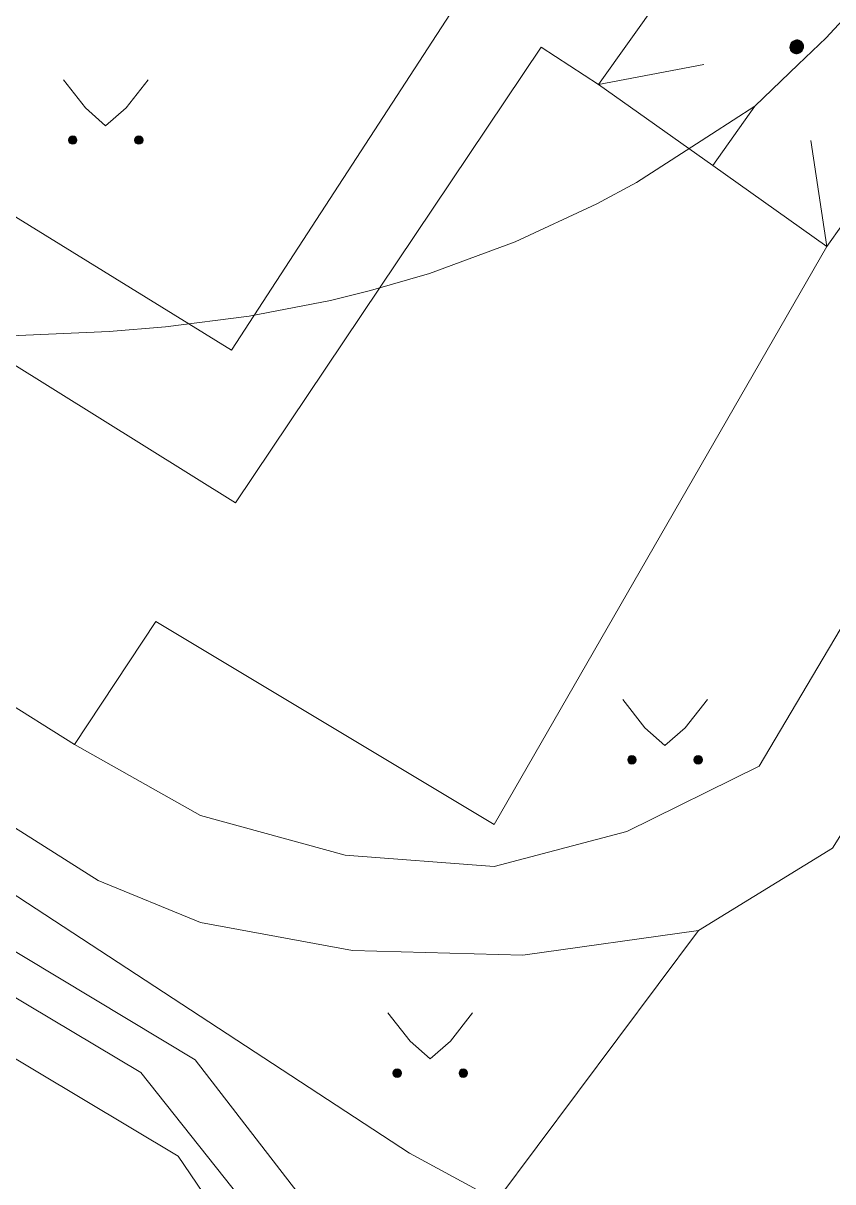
# Model space of a CAD drawing. Extents: x 1000 to 4000, y -5000 to -1000.
# Drawn here: x 1550.82 to 1569.44, y -4506.58 to -4479.95 of the extents above; entities that cross this region are included whole.
import ezdxf

# ---------------------------------------------------------------- set-up
doc = ezdxf.new("R2010")
doc.units = 0
doc.header["$MEASUREMENT"] = 0
for name, color, linetype in [('СЛОЙ_11', 7, 'CONTINUOUS'), ('СЛОЙ_24', 7, 'CONTINUOUS'), ('СЛОЙ_41', 7, 'CONTINUOUS'), ('СЛОЙ_50', 7, 'CONTINUOUS'), ('СЛОЙ_7', 7, 'CONTINUOUS')]:
    doc.layers.add(name, color=color, linetype=linetype)

msp = doc.modelspace()

# ---------------------------------------------------------------- linework, layer by layer
at = {"layer": 'СЛОЙ_11', "color": 253, "linetype": 'Continuous', "lineweight": 0}
for points in [[(1537.849, -4491.835), (1533.25, -4488.747), (1540.427, -4478.09), (1555.615, -4487.464), (1573.368, -4460.161)], [(1561.709, -4507.012), (1559.701, -4505.923), (1540.643, -4493.453), (1537.849, -4491.835)], [(1534.677, -4494.201), (1554.383, -4505.996), (1570.561, -4529.824)]]:
    msp.add_lwpolyline(points, dxfattribs=at)
at = {"layer": 'СЛОЙ_24', "color": 253, "linetype": 'Continuous', "lineweight": 0}
for p, q in [((1551.999, -4496.528), (1543.615, -4491.283)), ((1566.347, -4500.808), (1561.709, -4507.012))]:
    msp.add_line(p, q, dxfattribs=at)
for points in [[(1603.922, -4484.742), (1596.932, -4479.876), (1584.228, -4471.56), (1570.957, -4491.609), (1567.745, -4497.028), (1564.699, -4498.528), (1561.653, -4499.331), (1558.229, -4499.071), (1554.899, -4498.162)], [(1564.051, -4481.357), (1562.735, -4480.502), (1555.704, -4490.972)], [(1553.873, -4493.7), (1561.652, -4498.37), (1569.301, -4485.078)], [(1545.516, -4488.515), (1547.359, -4485.769), (1555.704, -4490.972)], [(1566.347, -4500.808), (1562.314, -4501.375), (1558.394, -4501.268), (1554.899, -4500.619), (1552.548, -4499.657), (1535.116, -4488.619), (1536.538, -4486.483), (1537.343, -4486.981)], [(1566.347, -4500.808), (1569.432, -4498.911), (1575.656, -4488.961)], [(1532.778, -4490.548), (1554.78, -4503.781), (1565.059, -4517.099), (1573.124, -4529.631), (1576.808, -4529.28)], [(1534.677, -4494.201), (1535.278, -4493.177), (1553.524, -4504.071), (1564.223, -4517.546), (1571.87, -4529.705)], [(1551.999, -4496.528), (1553.873, -4493.7)], [(1554.899, -4498.162), (1551.999, -4496.528)]]:
    msp.add_lwpolyline(points, dxfattribs=at)
at = {"layer": 'СЛОЙ_41', "color": 253, "linetype": 'Continuous', "lineweight": 0}
for p, q in [((1551.747, -4481.247), (1552.257, -4481.897)), ((1553.697, -4481.247), (1553.187, -4481.897)), ((1552.257, -4481.897), (1552.717, -4482.307)), ((1553.187, -4481.897), (1552.717, -4482.307)), ((1564.606, -4495.495), (1565.116, -4496.145)), ((1566.556, -4495.495), (1566.046, -4496.145)), ((1565.116, -4496.145), (1565.576, -4496.555)), ((1566.046, -4496.145), (1565.576, -4496.555)), ((1559.207, -4502.697), (1559.717, -4503.347)), ((1561.157, -4502.697), (1560.647, -4503.347)), ((1559.717, -4503.347), (1560.177, -4503.757)), ((1560.647, -4503.347), (1560.177, -4503.757))]:
    msp.add_line(p, q, dxfattribs=at)
for centre in [(1551.961, -4482.635), (1553.482, -4482.635), (1564.82, -4496.883), (1566.341, -4496.883), (1559.421, -4504.085), (1560.942, -4504.085)]:
    msp.add_circle(centre, 0.0976, dxfattribs=at)
for points in [[(1551.865, -4482.654), (1551.863, -4482.635), (1551.865, -4482.616)], [(1551.87, -4482.672), (1551.865, -4482.616), (1551.87, -4482.598)], [(1551.865, -4482.654), (1551.865, -4482.616), (1551.87, -4482.672)], [(1551.879, -4482.689), (1551.87, -4482.598), (1551.879, -4482.581)], [(1551.87, -4482.672), (1551.87, -4482.598), (1551.879, -4482.689)], [(1551.892, -4482.704), (1551.879, -4482.581), (1551.892, -4482.566)], [(1551.879, -4482.689), (1551.879, -4482.581), (1551.892, -4482.704)], [(1551.906, -4482.716), (1551.892, -4482.566), (1551.906, -4482.554)], [(1551.892, -4482.704), (1551.892, -4482.566), (1551.906, -4482.716)], [(1551.923, -4482.725), (1551.906, -4482.554), (1551.923, -4482.545)], [(1551.906, -4482.716), (1551.906, -4482.554), (1551.923, -4482.725)], [(1551.942, -4482.731), (1551.923, -4482.545), (1551.942, -4482.539)], [(1551.923, -4482.725), (1551.923, -4482.545), (1551.942, -4482.731)], [(1551.961, -4482.733), (1551.942, -4482.539), (1551.961, -4482.537)], [(1551.942, -4482.731), (1551.942, -4482.539), (1551.961, -4482.733)], [(1553.386, -4482.654), (1553.384, -4482.635), (1553.386, -4482.616)], [(1553.391, -4482.672), (1553.386, -4482.616), (1553.391, -4482.598)], [(1553.386, -4482.654), (1553.386, -4482.616), (1553.391, -4482.672)], [(1553.4, -4482.689), (1553.391, -4482.598), (1553.4, -4482.581)], [(1553.391, -4482.672), (1553.391, -4482.598), (1553.4, -4482.689)], [(1553.413, -4482.704), (1553.4, -4482.581), (1553.413, -4482.566)], [(1553.4, -4482.689), (1553.4, -4482.581), (1553.413, -4482.704)], [(1553.427, -4482.716), (1553.413, -4482.566), (1553.427, -4482.554)], [(1553.413, -4482.704), (1553.413, -4482.566), (1553.427, -4482.716)], [(1553.444, -4482.725), (1553.427, -4482.554), (1553.444, -4482.545)], [(1553.427, -4482.716), (1553.427, -4482.554), (1553.444, -4482.725)], [(1553.463, -4482.731), (1553.444, -4482.545), (1553.463, -4482.539)], [(1553.444, -4482.725), (1553.444, -4482.545), (1553.463, -4482.731)], [(1553.482, -4482.733), (1553.463, -4482.539), (1553.482, -4482.537)], [(1553.463, -4482.731), (1553.463, -4482.539), (1553.482, -4482.733)], [(1564.724, -4496.902), (1564.722, -4496.883), (1564.724, -4496.864)], [(1564.729, -4496.92), (1564.724, -4496.864), (1564.729, -4496.846)], [(1564.724, -4496.902), (1564.724, -4496.864), (1564.729, -4496.92)], [(1564.738, -4496.937), (1564.729, -4496.846), (1564.738, -4496.829)], [(1564.729, -4496.92), (1564.729, -4496.846), (1564.738, -4496.937)], [(1564.751, -4496.952), (1564.738, -4496.829), (1564.751, -4496.814)], [(1564.738, -4496.937), (1564.738, -4496.829), (1564.751, -4496.952)], [(1564.765, -4496.964), (1564.751, -4496.814), (1564.765, -4496.802)], [(1564.751, -4496.952), (1564.751, -4496.814), (1564.765, -4496.964)], [(1564.782, -4496.973), (1564.765, -4496.802), (1564.782, -4496.793)], [(1564.765, -4496.964), (1564.765, -4496.802), (1564.782, -4496.973)], [(1564.801, -4496.979), (1564.782, -4496.793), (1564.801, -4496.787)], [(1564.782, -4496.973), (1564.782, -4496.793), (1564.801, -4496.979)], [(1564.82, -4496.981), (1564.801, -4496.787), (1564.82, -4496.785)], [(1564.801, -4496.979), (1564.801, -4496.787), (1564.82, -4496.981)], [(1566.245, -4496.902), (1566.243, -4496.883), (1566.245, -4496.864)], [(1566.25, -4496.92), (1566.245, -4496.864), (1566.25, -4496.846)], [(1566.245, -4496.902), (1566.245, -4496.864), (1566.25, -4496.92)], [(1566.259, -4496.937), (1566.25, -4496.846), (1566.259, -4496.829)], [(1566.25, -4496.92), (1566.25, -4496.846), (1566.259, -4496.937)], [(1566.272, -4496.952), (1566.259, -4496.829), (1566.272, -4496.814)], [(1566.259, -4496.937), (1566.259, -4496.829), (1566.272, -4496.952)], [(1566.286, -4496.964), (1566.272, -4496.814), (1566.286, -4496.802)], [(1566.272, -4496.952), (1566.272, -4496.814), (1566.286, -4496.964)], [(1566.303, -4496.973), (1566.286, -4496.802), (1566.303, -4496.793)], [(1566.286, -4496.964), (1566.286, -4496.802), (1566.303, -4496.973)], [(1566.322, -4496.979), (1566.303, -4496.793), (1566.322, -4496.787)], [(1566.303, -4496.973), (1566.303, -4496.793), (1566.322, -4496.979)], [(1566.341, -4496.981), (1566.322, -4496.787), (1566.341, -4496.785)], [(1566.322, -4496.979), (1566.322, -4496.787), (1566.341, -4496.981)], [(1559.325, -4504.104), (1559.323, -4504.085), (1559.325, -4504.066)], [(1559.33, -4504.122), (1559.325, -4504.066), (1559.33, -4504.048)], [(1559.325, -4504.104), (1559.325, -4504.066), (1559.33, -4504.122)], [(1559.339, -4504.139), (1559.33, -4504.048), (1559.339, -4504.031)], [(1559.33, -4504.122), (1559.33, -4504.048), (1559.339, -4504.139)], [(1559.352, -4504.154), (1559.339, -4504.031), (1559.352, -4504.016)], [(1559.339, -4504.139), (1559.339, -4504.031), (1559.352, -4504.154)], [(1559.366, -4504.166), (1559.352, -4504.016), (1559.366, -4504.004)], [(1559.352, -4504.154), (1559.352, -4504.016), (1559.366, -4504.166)], [(1559.383, -4504.175), (1559.366, -4504.004), (1559.383, -4503.995)], [(1559.366, -4504.166), (1559.366, -4504.004), (1559.383, -4504.175)], [(1559.402, -4504.181), (1559.383, -4503.995), (1559.402, -4503.989)], [(1559.383, -4504.175), (1559.383, -4503.995), (1559.402, -4504.181)], [(1559.421, -4504.183), (1559.402, -4503.989), (1559.421, -4503.987)], [(1559.402, -4504.181), (1559.402, -4503.989), (1559.421, -4504.183)], [(1560.846, -4504.104), (1560.844, -4504.085), (1560.846, -4504.066)], [(1560.851, -4504.122), (1560.846, -4504.066), (1560.851, -4504.048)], [(1560.846, -4504.104), (1560.846, -4504.066), (1560.851, -4504.122)], [(1560.86, -4504.139), (1560.851, -4504.048), (1560.86, -4504.031)], [(1560.851, -4504.122), (1560.851, -4504.048), (1560.86, -4504.139)], [(1560.873, -4504.154), (1560.86, -4504.031), (1560.873, -4504.016)], [(1560.86, -4504.139), (1560.86, -4504.031), (1560.873, -4504.154)], [(1560.887, -4504.166), (1560.873, -4504.016), (1560.887, -4504.004)], [(1560.873, -4504.154), (1560.873, -4504.016), (1560.887, -4504.166)], [(1560.904, -4504.175), (1560.887, -4504.004), (1560.904, -4503.995)], [(1560.887, -4504.166), (1560.887, -4504.004), (1560.904, -4504.175)], [(1560.923, -4504.181), (1560.904, -4503.995), (1560.923, -4503.989)], [(1560.904, -4504.175), (1560.904, -4503.995), (1560.923, -4504.181)], [(1560.942, -4504.183), (1560.923, -4503.989), (1560.942, -4503.987)], [(1560.923, -4504.181), (1560.923, -4503.989), (1560.942, -4504.183)]]:
    msp.add_solid(points, dxfattribs=at)
at = {"layer": 'СЛОЙ_41', "color": 253, "linetype": 'Continuous', "lineweight": 0, "extrusion": (0, 0, -1)}
for points in [[(-1551.961, -4482.733), (-1551.961, -4482.537), (-1551.98, -4482.731)], [(-1551.98, -4482.731), (-1551.961, -4482.537), (-1551.98, -4482.539)], [(-1551.98, -4482.731), (-1551.98, -4482.539), (-1551.998, -4482.725)], [(-1551.998, -4482.725), (-1551.98, -4482.539), (-1551.998, -4482.545)], [(-1551.998, -4482.725), (-1551.998, -4482.545), (-1552.015, -4482.716)], [(-1552.015, -4482.716), (-1551.998, -4482.545), (-1552.015, -4482.554)], [(-1552.015, -4482.716), (-1552.015, -4482.554), (-1552.03, -4482.704)], [(-1552.03, -4482.704), (-1552.015, -4482.554), (-1552.03, -4482.566)], [(-1552.03, -4482.704), (-1552.03, -4482.566), (-1552.042, -4482.689)], [(-1552.042, -4482.689), (-1552.03, -4482.566), (-1552.042, -4482.581)], [(-1552.042, -4482.689), (-1552.042, -4482.581), (-1552.051, -4482.672)], [(-1552.051, -4482.672), (-1552.042, -4482.581), (-1552.051, -4482.598)], [(-1552.051, -4482.672), (-1552.051, -4482.598), (-1552.056, -4482.654)], [(-1552.056, -4482.654), (-1552.051, -4482.598), (-1552.056, -4482.616)], [(-1552.056, -4482.654), (-1552.056, -4482.616), (-1552.058, -4482.635)], [(-1553.482, -4482.733), (-1553.482, -4482.537), (-1553.501, -4482.731)], [(-1553.501, -4482.731), (-1553.482, -4482.537), (-1553.501, -4482.539)], [(-1553.501, -4482.731), (-1553.501, -4482.539), (-1553.519, -4482.725)], [(-1553.519, -4482.725), (-1553.501, -4482.539), (-1553.519, -4482.545)], [(-1553.519, -4482.725), (-1553.519, -4482.545), (-1553.536, -4482.716)], [(-1553.536, -4482.716), (-1553.519, -4482.545), (-1553.536, -4482.554)], [(-1553.536, -4482.716), (-1553.536, -4482.554), (-1553.551, -4482.704)], [(-1553.551, -4482.704), (-1553.536, -4482.554), (-1553.551, -4482.566)], [(-1553.551, -4482.704), (-1553.551, -4482.566), (-1553.563, -4482.689)], [(-1553.563, -4482.689), (-1553.551, -4482.566), (-1553.563, -4482.581)], [(-1553.563, -4482.689), (-1553.563, -4482.581), (-1553.572, -4482.672)], [(-1553.572, -4482.672), (-1553.563, -4482.581), (-1553.572, -4482.598)], [(-1553.572, -4482.672), (-1553.572, -4482.598), (-1553.577, -4482.654)], [(-1553.577, -4482.654), (-1553.572, -4482.598), (-1553.577, -4482.616)], [(-1553.577, -4482.654), (-1553.577, -4482.616), (-1553.579, -4482.635)], [(-1564.82, -4496.981), (-1564.82, -4496.785), (-1564.839, -4496.979)], [(-1564.839, -4496.979), (-1564.82, -4496.785), (-1564.839, -4496.787)], [(-1564.839, -4496.979), (-1564.839, -4496.787), (-1564.857, -4496.973)], [(-1564.857, -4496.973), (-1564.839, -4496.787), (-1564.857, -4496.793)], [(-1564.857, -4496.973), (-1564.857, -4496.793), (-1564.874, -4496.964)], [(-1564.874, -4496.964), (-1564.857, -4496.793), (-1564.874, -4496.802)], [(-1564.874, -4496.964), (-1564.874, -4496.802), (-1564.889, -4496.952)], [(-1564.889, -4496.952), (-1564.874, -4496.802), (-1564.889, -4496.814)], [(-1564.889, -4496.952), (-1564.889, -4496.814), (-1564.901, -4496.937)], [(-1564.901, -4496.937), (-1564.889, -4496.814), (-1564.901, -4496.829)], [(-1564.901, -4496.937), (-1564.901, -4496.829), (-1564.91, -4496.92)], [(-1564.91, -4496.92), (-1564.901, -4496.829), (-1564.91, -4496.846)], [(-1564.91, -4496.92), (-1564.91, -4496.846), (-1564.915, -4496.902)], [(-1564.915, -4496.902), (-1564.91, -4496.846), (-1564.915, -4496.864)], [(-1564.915, -4496.902), (-1564.915, -4496.864), (-1564.917, -4496.883)], [(-1566.341, -4496.981), (-1566.341, -4496.785), (-1566.36, -4496.979)], [(-1566.36, -4496.979), (-1566.341, -4496.785), (-1566.36, -4496.787)], [(-1566.36, -4496.979), (-1566.36, -4496.787), (-1566.378, -4496.973)], [(-1566.378, -4496.973), (-1566.36, -4496.787), (-1566.378, -4496.793)], [(-1566.378, -4496.973), (-1566.378, -4496.793), (-1566.395, -4496.964)], [(-1566.395, -4496.964), (-1566.378, -4496.793), (-1566.395, -4496.802)], [(-1566.395, -4496.964), (-1566.395, -4496.802), (-1566.41, -4496.952)], [(-1566.41, -4496.952), (-1566.395, -4496.802), (-1566.41, -4496.814)], [(-1566.41, -4496.952), (-1566.41, -4496.814), (-1566.422, -4496.937)], [(-1566.422, -4496.937), (-1566.41, -4496.814), (-1566.422, -4496.829)], [(-1566.422, -4496.937), (-1566.422, -4496.829), (-1566.431, -4496.92)], [(-1566.431, -4496.92), (-1566.422, -4496.829), (-1566.431, -4496.846)], [(-1566.431, -4496.92), (-1566.431, -4496.846), (-1566.436, -4496.902)], [(-1566.436, -4496.902), (-1566.431, -4496.846), (-1566.436, -4496.864)], [(-1566.436, -4496.902), (-1566.436, -4496.864), (-1566.438, -4496.883)], [(-1559.421, -4504.183), (-1559.421, -4503.987), (-1559.44, -4504.181)], [(-1559.44, -4504.181), (-1559.421, -4503.987), (-1559.44, -4503.989)], [(-1559.44, -4504.181), (-1559.44, -4503.989), (-1559.458, -4504.175)], [(-1559.458, -4504.175), (-1559.44, -4503.989), (-1559.458, -4503.995)], [(-1559.458, -4504.175), (-1559.458, -4503.995), (-1559.475, -4504.166)], [(-1559.475, -4504.166), (-1559.458, -4503.995), (-1559.475, -4504.004)], [(-1559.475, -4504.166), (-1559.475, -4504.004), (-1559.49, -4504.154)], [(-1559.49, -4504.154), (-1559.475, -4504.004), (-1559.49, -4504.016)], [(-1559.49, -4504.154), (-1559.49, -4504.016), (-1559.502, -4504.139)], [(-1559.502, -4504.139), (-1559.49, -4504.016), (-1559.502, -4504.031)], [(-1559.502, -4504.139), (-1559.502, -4504.031), (-1559.511, -4504.122)], [(-1559.511, -4504.122), (-1559.502, -4504.031), (-1559.511, -4504.048)], [(-1559.511, -4504.122), (-1559.511, -4504.048), (-1559.516, -4504.104)], [(-1559.516, -4504.104), (-1559.511, -4504.048), (-1559.516, -4504.066)], [(-1559.516, -4504.104), (-1559.516, -4504.066), (-1559.518, -4504.085)], [(-1560.942, -4504.183), (-1560.942, -4503.987), (-1560.961, -4504.181)], [(-1560.961, -4504.181), (-1560.942, -4503.987), (-1560.961, -4503.989)], [(-1560.961, -4504.181), (-1560.961, -4503.989), (-1560.979, -4504.175)], [(-1560.979, -4504.175), (-1560.961, -4503.989), (-1560.979, -4503.995)], [(-1560.979, -4504.175), (-1560.979, -4503.995), (-1560.996, -4504.166)], [(-1560.996, -4504.166), (-1560.979, -4503.995), (-1560.996, -4504.004)], [(-1560.996, -4504.166), (-1560.996, -4504.004), (-1561.011, -4504.154)], [(-1561.011, -4504.154), (-1560.996, -4504.004), (-1561.011, -4504.016)], [(-1561.011, -4504.154), (-1561.011, -4504.016), (-1561.023, -4504.139)], [(-1561.023, -4504.139), (-1561.011, -4504.016), (-1561.023, -4504.031)], [(-1561.023, -4504.139), (-1561.023, -4504.031), (-1561.032, -4504.122)], [(-1561.032, -4504.122), (-1561.023, -4504.031), (-1561.032, -4504.048)], [(-1561.032, -4504.122), (-1561.032, -4504.048), (-1561.037, -4504.104)], [(-1561.037, -4504.104), (-1561.032, -4504.048), (-1561.037, -4504.066)], [(-1561.037, -4504.104), (-1561.037, -4504.066), (-1561.039, -4504.085)]]:
    msp.add_solid(points, dxfattribs=at)
at = {"layer": 'СЛОЙ_50', "color": 253, "linetype": 'Continuous', "lineweight": 0}
msp.add_lwpolyline([(1550.178, -4487.148), (1552.796, -4487.039), (1554.094, -4486.931), (1556.02, -4486.684), (1557.888, -4486.321), (1558.807, -4486.095), (1560.161, -4485.699), (1562.131, -4484.977), (1564.015, -4484.102), (1564.921, -4483.607), (1566.65, -4482.5), (1567.643, -4481.855), (1568.64, -4480.9), (1569.288, -4480.281), (1570.506, -4478.96)], dxfattribs=at)
at = {"layer": 'СЛОЙ_7', "color": 253, "linetype": 'Continuous', "lineweight": 0}
for p, q in [((1565.985, -4478.631), (1564.051, -4481.357)), ((1568.701, -4480.361), (1568.701, -4480.361)), ((1564.051, -4481.357), (1566.469, -4480.898)), ((1564.051, -4481.357), (1566.676, -4483.217)), ((1566.676, -4483.217), (1567.643, -4481.855)), ((1571.234, -4482.353), (1569.301, -4485.078)), ((1569.301, -4485.078), (1568.934, -4482.645)), ((1566.676, -4483.217), (1569.301, -4485.078))]:
    msp.add_line(p, q, dxfattribs=at)
for centre, radius, start, end in [((1568.615, -4480.498), 0.163, 166.3887, 177.4023), ((1568.611, -4480.498), 0.16, 177.3988, 188.5597), ((1568.617, -4480.498), 0.165, 155.491, 166.3944), ((1568.618, -4480.499), 0.167, 144.6534, 155.498), ((1568.618, -4480.499), 0.167, 133.8162, 144.6609), ((1568.617, -4480.498), 0.165, 122.9199, 133.8233), ((1568.616, -4480.496), 0.163, 111.912, 122.9256), ((1568.615, -4480.493), 0.16, 100.7546, 111.9155), ((1568.614, -4480.489), 0.156, 89.4304, 100.7552), ((1568.614, -4480.486), 0.153, 77.9473, 89.4277), ((1568.615, -4480.484), 0.151, 66.339, 77.9416), ((1568.615, -4480.483), 0.149, 54.6615, 66.3311), ((1568.615, -4480.483), 0.149, 42.9831, 54.6528), ((1568.614, -4480.484), 0.151, 31.3727, 42.9752), ((1568.612, -4480.485), 0.153, 19.8865, 31.367), ((1568.609, -4480.486), 0.156, 8.5591, 19.8839), ((1568.603, -4480.486), 0.163, 346.3887, 357.4023), ((1568.606, -4480.486), 0.16, 357.3988, 8.5597), ((1568.608, -4480.498), 0.156, 188.5591, 199.8839), ((1568.605, -4480.499), 0.153, 199.8865, 211.367), ((1568.603, -4480.5), 0.151, 211.3727, 222.9752), ((1568.602, -4480.501), 0.149, 222.9831, 234.6528), ((1568.602, -4480.501), 0.149, 234.6615, 246.3311), ((1568.602, -4480.5), 0.151, 246.339, 257.9416), ((1568.603, -4480.498), 0.153, 257.9473, 269.4277), ((1568.603, -4480.495), 0.156, 269.4304, 280.7552), ((1568.602, -4480.491), 0.16, 280.7546, 291.9155), ((1568.601, -4480.488), 0.163, 291.912, 302.9256), ((1568.6, -4480.486), 0.165, 302.9199, 313.8233), ((1568.599, -4480.485), 0.167, 313.8162, 324.6609), ((1568.599, -4480.485), 0.167, 324.6534, 335.498), ((1568.6, -4480.486), 0.165, 335.491, 346.3944)]:
    msp.add_arc(centre, radius, start, end, dxfattribs=at)
for points in [[(1568.453, -4480.515), (1568.452, -4480.483), (1568.453, -4480.48)], [(1568.452, -4480.512), (1568.452, -4480.484), (1568.452, -4480.483)], [(1568.452, -4480.512), (1568.452, -4480.483), (1568.453, -4480.515)], [(1568.452, -4480.511), (1568.452, -4480.487), (1568.452, -4480.484)], [(1568.452, -4480.511), (1568.452, -4480.484), (1568.452, -4480.512)], [(1568.452, -4480.508), (1568.452, -4480.488), (1568.452, -4480.487)], [(1568.452, -4480.508), (1568.452, -4480.487), (1568.452, -4480.511)], [(1568.452, -4480.507), (1568.452, -4480.491), (1568.452, -4480.488)], [(1568.452, -4480.507), (1568.452, -4480.488), (1568.452, -4480.508)], [(1568.452, -4480.504), (1568.452, -4480.492), (1568.452, -4480.491)], [(1568.452, -4480.504), (1568.452, -4480.491), (1568.452, -4480.507)], [(1568.452, -4480.503), (1568.452, -4480.496), (1568.452, -4480.492)], [(1568.452, -4480.503), (1568.452, -4480.492), (1568.452, -4480.504)], [(1568.452, -4480.5), (1568.452, -4480.496), (1568.452, -4480.496)], [(1568.452, -4480.5), (1568.452, -4480.496), (1568.452, -4480.503)], [(1568.454, -4480.523), (1568.453, -4480.475), (1568.454, -4480.472)], [(1568.453, -4480.52), (1568.453, -4480.476), (1568.453, -4480.475)], [(1568.453, -4480.52), (1568.453, -4480.475), (1568.454, -4480.523)], [(1568.453, -4480.519), (1568.453, -4480.479), (1568.453, -4480.476)], [(1568.453, -4480.519), (1568.453, -4480.476), (1568.453, -4480.52)], [(1568.453, -4480.516), (1568.453, -4480.48), (1568.453, -4480.479)], [(1568.453, -4480.516), (1568.453, -4480.479), (1568.453, -4480.519)], [(1568.453, -4480.515), (1568.453, -4480.48), (1568.453, -4480.516)], [(1568.455, -4480.527), (1568.454, -4480.471), (1568.455, -4480.468)], [(1568.454, -4480.524), (1568.454, -4480.472), (1568.454, -4480.471)], [(1568.454, -4480.524), (1568.454, -4480.471), (1568.455, -4480.527)], [(1568.454, -4480.523), (1568.454, -4480.472), (1568.454, -4480.524)], [(1568.456, -4480.535), (1568.455, -4480.463), (1568.456, -4480.46)], [(1568.455, -4480.532), (1568.455, -4480.464), (1568.455, -4480.463)], [(1568.455, -4480.532), (1568.455, -4480.463), (1568.456, -4480.535)], [(1568.455, -4480.531), (1568.455, -4480.467), (1568.455, -4480.464)], [(1568.455, -4480.531), (1568.455, -4480.464), (1568.455, -4480.532)], [(1568.455, -4480.528), (1568.455, -4480.468), (1568.455, -4480.467)], [(1568.455, -4480.528), (1568.455, -4480.467), (1568.455, -4480.531)], [(1568.455, -4480.527), (1568.455, -4480.468), (1568.455, -4480.528)], [(1568.457, -4480.539), (1568.456, -4480.459), (1568.457, -4480.456)], [(1568.456, -4480.535), (1568.456, -4480.46), (1568.456, -4480.459)], [(1568.456, -4480.535), (1568.456, -4480.459), (1568.457, -4480.539)], [(1568.456, -4480.535), (1568.456, -4480.46), (1568.456, -4480.535)], [(1568.458, -4480.542), (1568.457, -4480.456), (1568.458, -4480.452)], [(1568.457, -4480.539), (1568.457, -4480.456), (1568.457, -4480.539)], [(1568.457, -4480.539), (1568.457, -4480.456), (1568.457, -4480.456)], [(1568.457, -4480.539), (1568.457, -4480.456), (1568.458, -4480.542)], [(1568.459, -4480.546), (1568.458, -4480.452), (1568.459, -4480.449)], [(1568.458, -4480.542), (1568.458, -4480.452), (1568.458, -4480.543)], [(1568.458, -4480.543), (1568.458, -4480.452), (1568.458, -4480.452)], [(1568.458, -4480.543), (1568.458, -4480.452), (1568.459, -4480.546)], [(1568.46, -4480.547), (1568.459, -4480.449), (1568.46, -4480.448)], [(1568.459, -4480.546), (1568.459, -4480.449), (1568.46, -4480.547)], [(1568.461, -4480.55), (1568.46, -4480.448), (1568.461, -4480.445)], [(1568.46, -4480.547), (1568.46, -4480.448), (1568.461, -4480.55)], [(1568.462, -4480.554), (1568.461, -4480.444), (1568.462, -4480.441)], [(1568.461, -4480.551), (1568.461, -4480.445), (1568.461, -4480.444)], [(1568.461, -4480.551), (1568.461, -4480.444), (1568.462, -4480.554)], [(1568.461, -4480.55), (1568.461, -4480.445), (1568.461, -4480.551)], [(1568.464, -4480.557), (1568.462, -4480.44), (1568.464, -4480.437)], [(1568.462, -4480.554), (1568.462, -4480.441), (1568.462, -4480.44)], [(1568.462, -4480.554), (1568.462, -4480.44), (1568.464, -4480.557)], [(1568.462, -4480.554), (1568.462, -4480.441), (1568.462, -4480.554)], [(1568.465, -4480.561), (1568.464, -4480.436), (1568.465, -4480.433)], [(1568.464, -4480.558), (1568.464, -4480.437), (1568.464, -4480.436)], [(1568.464, -4480.558), (1568.464, -4480.436), (1568.465, -4480.561)], [(1568.464, -4480.557), (1568.464, -4480.437), (1568.464, -4480.558)], [(1568.467, -4480.564), (1568.465, -4480.433), (1568.467, -4480.43)], [(1568.465, -4480.561), (1568.465, -4480.433), (1568.465, -4480.562)], [(1568.465, -4480.562), (1568.465, -4480.433), (1568.465, -4480.433)], [(1568.465, -4480.562), (1568.465, -4480.433), (1568.467, -4480.564)], [(1568.468, -4480.568), (1568.467, -4480.429), (1568.468, -4480.426)], [(1568.467, -4480.565), (1568.467, -4480.43), (1568.467, -4480.429)], [(1568.467, -4480.565), (1568.467, -4480.429), (1568.468, -4480.568)], [(1568.467, -4480.564), (1568.467, -4480.43), (1568.467, -4480.565)], [(1568.469, -4480.569), (1568.468, -4480.426), (1568.469, -4480.425)], [(1568.468, -4480.568), (1568.468, -4480.426), (1568.469, -4480.569)], [(1568.47, -4480.572), (1568.469, -4480.425), (1568.47, -4480.422)], [(1568.469, -4480.569), (1568.469, -4480.425), (1568.47, -4480.572)], [(1568.47, -4480.572), (1568.47, -4480.422), (1568.471, -4480.572)], [(1568.471, -4480.572), (1568.47, -4480.422), (1568.471, -4480.422)], [(1568.472, -4480.575), (1568.471, -4480.422), (1568.472, -4480.419)], [(1568.471, -4480.572), (1568.471, -4480.422), (1568.472, -4480.575)], [(1568.473, -4480.576), (1568.472, -4480.419), (1568.473, -4480.418)], [(1568.472, -4480.575), (1568.472, -4480.419), (1568.473, -4480.576)], [(1568.474, -4480.578), (1568.473, -4480.418), (1568.474, -4480.415)], [(1568.473, -4480.576), (1568.473, -4480.418), (1568.474, -4480.578)], [(1568.474, -4480.578), (1568.474, -4480.415), (1568.475, -4480.579)], [(1568.475, -4480.579), (1568.474, -4480.415), (1568.475, -4480.415)], [(1568.476, -4480.582), (1568.475, -4480.415), (1568.476, -4480.412)], [(1568.475, -4480.579), (1568.475, -4480.415), (1568.476, -4480.582)], [(1568.477, -4480.582), (1568.476, -4480.412), (1568.477, -4480.411)], [(1568.476, -4480.582), (1568.476, -4480.412), (1568.477, -4480.582)], [(1568.478, -4480.585), (1568.477, -4480.411), (1568.478, -4480.408)], [(1568.477, -4480.582), (1568.477, -4480.411), (1568.478, -4480.585)], [(1568.478, -4480.585), (1568.478, -4480.408), (1568.479, -4480.586)], [(1568.479, -4480.586), (1568.478, -4480.408), (1568.479, -4480.408)], [(1568.481, -4480.588), (1568.479, -4480.408), (1568.481, -4480.405)], [(1568.479, -4480.586), (1568.479, -4480.408), (1568.481, -4480.588)], [(1568.483, -4480.591), (1568.481, -4480.404), (1568.483, -4480.402)], [(1568.481, -4480.589), (1568.481, -4480.405), (1568.481, -4480.404)], [(1568.481, -4480.589), (1568.481, -4480.404), (1568.483, -4480.591)], [(1568.481, -4480.588), (1568.481, -4480.405), (1568.481, -4480.589)], [(1568.485, -4480.594), (1568.483, -4480.401), (1568.485, -4480.398)], [(1568.483, -4480.592), (1568.483, -4480.402), (1568.483, -4480.401)], [(1568.483, -4480.592), (1568.483, -4480.401), (1568.485, -4480.594)], [(1568.483, -4480.591), (1568.483, -4480.402), (1568.483, -4480.592)], [(1568.485, -4480.594), (1568.485, -4480.398), (1568.486, -4480.595)], [(1568.486, -4480.595), (1568.485, -4480.398), (1568.486, -4480.398)], [(1568.488, -4480.597), (1568.486, -4480.398), (1568.488, -4480.395)], [(1568.486, -4480.595), (1568.486, -4480.398), (1568.488, -4480.597)], [(1568.49, -4480.6), (1568.488, -4480.395), (1568.49, -4480.392)], [(1568.488, -4480.597), (1568.488, -4480.395), (1568.488, -4480.598)], [(1568.488, -4480.598), (1568.488, -4480.395), (1568.488, -4480.395)], [(1568.488, -4480.598), (1568.488, -4480.395), (1568.49, -4480.6)], [(1568.491, -4480.601), (1568.49, -4480.392), (1568.491, -4480.391)], [(1568.49, -4480.6), (1568.49, -4480.392), (1568.491, -4480.601)], [(1568.493, -4480.603), (1568.491, -4480.391), (1568.493, -4480.389)], [(1568.491, -4480.601), (1568.491, -4480.391), (1568.493, -4480.603)], [(1568.494, -4480.604), (1568.493, -4480.389), (1568.494, -4480.388)], [(1568.493, -4480.603), (1568.493, -4480.389), (1568.494, -4480.604)], [(1568.496, -4480.606), (1568.494, -4480.388), (1568.496, -4480.386)], [(1568.494, -4480.604), (1568.494, -4480.388), (1568.496, -4480.606)], [(1568.499, -4480.609), (1568.496, -4480.385), (1568.499, -4480.383)], [(1568.496, -4480.607), (1568.496, -4480.386), (1568.496, -4480.385)], [(1568.496, -4480.607), (1568.496, -4480.385), (1568.499, -4480.609)], [(1568.496, -4480.606), (1568.496, -4480.386), (1568.496, -4480.607)], [(1568.501, -4480.612), (1568.499, -4480.382), (1568.501, -4480.38)], [(1568.499, -4480.609), (1568.499, -4480.383), (1568.499, -4480.382)], [(1568.499, -4480.609), (1568.499, -4480.382), (1568.501, -4480.612)], [(1568.499, -4480.609), (1568.499, -4480.383), (1568.499, -4480.609)], [(1568.501, -4480.612), (1568.501, -4480.38), (1568.502, -4480.612)], [(1568.502, -4480.612), (1568.501, -4480.38), (1568.502, -4480.38)], [(1568.504, -4480.614), (1568.502, -4480.38), (1568.504, -4480.377)], [(1568.502, -4480.612), (1568.502, -4480.38), (1568.504, -4480.614)], [(1568.504, -4480.614), (1568.504, -4480.377), (1568.505, -4480.615)], [(1568.505, -4480.615), (1568.504, -4480.377), (1568.505, -4480.377)], [(1568.507, -4480.617), (1568.505, -4480.377), (1568.507, -4480.375)], [(1568.505, -4480.615), (1568.505, -4480.377), (1568.507, -4480.617)], [(1568.508, -4480.617), (1568.507, -4480.375), (1568.508, -4480.374)], [(1568.507, -4480.617), (1568.507, -4480.375), (1568.508, -4480.617)], [(1568.51, -4480.619), (1568.508, -4480.374), (1568.51, -4480.372)], [(1568.508, -4480.617), (1568.508, -4480.374), (1568.51, -4480.619)], [(1568.511, -4480.62), (1568.51, -4480.372), (1568.511, -4480.371)], [(1568.51, -4480.619), (1568.51, -4480.372), (1568.511, -4480.62)], [(1568.513, -4480.621), (1568.511, -4480.371), (1568.513, -4480.369)], [(1568.511, -4480.62), (1568.511, -4480.371), (1568.513, -4480.621)], [(1568.513, -4480.621), (1568.513, -4480.369), (1568.514, -4480.622)], [(1568.514, -4480.622), (1568.513, -4480.369), (1568.514, -4480.369)], [(1568.517, -4480.624), (1568.514, -4480.369), (1568.517, -4480.367)], [(1568.514, -4480.622), (1568.514, -4480.369), (1568.517, -4480.624)], [(1568.52, -4480.626), (1568.517, -4480.366), (1568.52, -4480.364)], [(1568.517, -4480.624), (1568.517, -4480.367), (1568.517, -4480.366)], [(1568.517, -4480.624), (1568.517, -4480.366), (1568.52, -4480.626)], [(1568.517, -4480.624), (1568.517, -4480.367), (1568.517, -4480.624)], [(1568.523, -4480.628), (1568.52, -4480.364), (1568.523, -4480.362)], [(1568.52, -4480.626), (1568.52, -4480.364), (1568.52, -4480.626)], [(1568.52, -4480.626), (1568.52, -4480.364), (1568.52, -4480.364)], [(1568.52, -4480.626), (1568.52, -4480.364), (1568.523, -4480.628)], [(1568.523, -4480.628), (1568.523, -4480.362), (1568.524, -4480.628)], [(1568.524, -4480.628), (1568.523, -4480.362), (1568.524, -4480.362)], [(1568.526, -4480.63), (1568.524, -4480.362), (1568.526, -4480.36)], [(1568.524, -4480.628), (1568.524, -4480.362), (1568.526, -4480.63)], [(1568.527, -4480.63), (1568.526, -4480.36), (1568.527, -4480.359)], [(1568.526, -4480.63), (1568.526, -4480.36), (1568.527, -4480.63)], [(1568.53, -4480.632), (1568.527, -4480.359), (1568.53, -4480.358)], [(1568.527, -4480.63), (1568.527, -4480.359), (1568.53, -4480.632)], [(1568.531, -4480.632), (1568.53, -4480.358), (1568.531, -4480.357)], [(1568.53, -4480.632), (1568.53, -4480.358), (1568.531, -4480.632)], [(1568.533, -4480.634), (1568.531, -4480.357), (1568.533, -4480.356)], [(1568.531, -4480.632), (1568.531, -4480.357), (1568.533, -4480.634)], [(1568.534, -4480.634), (1568.533, -4480.356), (1568.534, -4480.355)], [(1568.533, -4480.634), (1568.533, -4480.356), (1568.534, -4480.634)], [(1568.537, -4480.636), (1568.534, -4480.355), (1568.537, -4480.354)], [(1568.534, -4480.634), (1568.534, -4480.355), (1568.537, -4480.636)], [(1568.54, -4480.637), (1568.537, -4480.353), (1568.54, -4480.352)], [(1568.537, -4480.636), (1568.537, -4480.354), (1568.537, -4480.353)], [(1568.537, -4480.636), (1568.537, -4480.353), (1568.54, -4480.637)], [(1568.537, -4480.636), (1568.537, -4480.354), (1568.537, -4480.636)], [(1568.541, -4480.638), (1568.54, -4480.352), (1568.541, -4480.351)], [(1568.54, -4480.637), (1568.54, -4480.352), (1568.541, -4480.638)], [(1568.544, -4480.639), (1568.541, -4480.351), (1568.544, -4480.35)], [(1568.541, -4480.638), (1568.541, -4480.351), (1568.544, -4480.639)], [(1568.544, -4480.639), (1568.544, -4480.35), (1568.545, -4480.639)], [(1568.545, -4480.639), (1568.544, -4480.35), (1568.545, -4480.35)], [(1568.548, -4480.64), (1568.545, -4480.35), (1568.548, -4480.348)], [(1568.545, -4480.639), (1568.545, -4480.35), (1568.548, -4480.64)], [(1568.551, -4480.642), (1568.548, -4480.348), (1568.551, -4480.346)], [(1568.548, -4480.64), (1568.548, -4480.348), (1568.548, -4480.641)], [(1568.548, -4480.641), (1568.548, -4480.348), (1568.548, -4480.348)], [(1568.548, -4480.641), (1568.548, -4480.348), (1568.551, -4480.642)], [(1568.551, -4480.642), (1568.551, -4480.346), (1568.552, -4480.642)], [(1568.552, -4480.642), (1568.551, -4480.346), (1568.552, -4480.346)], [(1568.555, -4480.643), (1568.552, -4480.346), (1568.555, -4480.345)], [(1568.552, -4480.642), (1568.552, -4480.346), (1568.555, -4480.643)], [(1568.555, -4480.643), (1568.555, -4480.345), (1568.556, -4480.643)], [(1568.556, -4480.643), (1568.555, -4480.345), (1568.556, -4480.345)], [(1568.559, -4480.644), (1568.556, -4480.345), (1568.559, -4480.343)], [(1568.556, -4480.643), (1568.556, -4480.345), (1568.559, -4480.644)], [(1568.562, -4480.645), (1568.559, -4480.343), (1568.562, -4480.342)], [(1568.559, -4480.644), (1568.559, -4480.343), (1568.559, -4480.644)], [(1568.559, -4480.644), (1568.559, -4480.343), (1568.559, -4480.343)], [(1568.559, -4480.644), (1568.559, -4480.343), (1568.562, -4480.645)], [(1568.562, -4480.645), (1568.562, -4480.342), (1568.563, -4480.645)], [(1568.563, -4480.645), (1568.562, -4480.342), (1568.563, -4480.342)], [(1568.566, -4480.646), (1568.563, -4480.342), (1568.566, -4480.341)], [(1568.563, -4480.645), (1568.563, -4480.342), (1568.566, -4480.646)], [(1568.566, -4480.646), (1568.566, -4480.341), (1568.567, -4480.646)], [(1568.567, -4480.646), (1568.566, -4480.341), (1568.567, -4480.341)], [(1568.57, -4480.647), (1568.567, -4480.341), (1568.57, -4480.34)], [(1568.567, -4480.646), (1568.567, -4480.341), (1568.57, -4480.647)], [(1568.571, -4480.647), (1568.57, -4480.34), (1568.571, -4480.339)], [(1568.57, -4480.647), (1568.57, -4480.34), (1568.571, -4480.647)], [(1568.571, -4480.647), (1568.571, -4480.339), (1568.574, -4480.648)], [(1568.574, -4480.648), (1568.571, -4480.339), (1568.574, -4480.339)], [(1568.575, -4480.648), (1568.574, -4480.339), (1568.575, -4480.338)], [(1568.574, -4480.648), (1568.574, -4480.339), (1568.575, -4480.648)], [(1568.575, -4480.648), (1568.575, -4480.338), (1568.578, -4480.649)], [(1568.578, -4480.649), (1568.575, -4480.338), (1568.578, -4480.338)], [(1568.578, -4480.649), (1568.578, -4480.338), (1568.578, -4480.337)], [(1568.578, -4480.649), (1568.578, -4480.337), (1568.582, -4480.649)], [(1568.582, -4480.649), (1568.578, -4480.337), (1568.582, -4480.337)], [(1568.578, -4480.649), (1568.578, -4480.338), (1568.578, -4480.649)], [(1568.585, -4480.65), (1568.582, -4480.337), (1568.585, -4480.336)], [(1568.582, -4480.649), (1568.582, -4480.337), (1568.582, -4480.649)], [(1568.582, -4480.649), (1568.582, -4480.337), (1568.582, -4480.337)], [(1568.582, -4480.649), (1568.582, -4480.337), (1568.585, -4480.65)], [(1568.585, -4480.65), (1568.585, -4480.336), (1568.586, -4480.65)], [(1568.586, -4480.65), (1568.585, -4480.336), (1568.586, -4480.336)], [(1568.589, -4480.65), (1568.586, -4480.336), (1568.589, -4480.335)], [(1568.586, -4480.65), (1568.586, -4480.336), (1568.589, -4480.65)], [(1568.589, -4480.65), (1568.589, -4480.335), (1568.59, -4480.65)], [(1568.59, -4480.65), (1568.589, -4480.335), (1568.59, -4480.335)], [(1568.59, -4480.65), (1568.59, -4480.335), (1568.593, -4480.65)], [(1568.593, -4480.65), (1568.59, -4480.335), (1568.593, -4480.335)], [(1568.593, -4480.65), (1568.593, -4480.335), (1568.594, -4480.65)], [(1568.594, -4480.65), (1568.593, -4480.335), (1568.594, -4480.335)], [(1568.597, -4480.651), (1568.594, -4480.335), (1568.597, -4480.334)], [(1568.594, -4480.65), (1568.594, -4480.335), (1568.597, -4480.651)], [(1568.597, -4480.651), (1568.597, -4480.334), (1568.598, -4480.651)], [(1568.598, -4480.651), (1568.597, -4480.334), (1568.598, -4480.334)], [(1568.598, -4480.651), (1568.598, -4480.334), (1568.601, -4480.651)], [(1568.601, -4480.651), (1568.598, -4480.334), (1568.601, -4480.334)], [(1568.601, -4480.651), (1568.601, -4480.334), (1568.602, -4480.651)], [(1568.602, -4480.651), (1568.601, -4480.334), (1568.602, -4480.334)], [(1568.605, -4480.651), (1568.602, -4480.334), (1568.605, -4480.334)], [(1568.606, -4480.651), (1568.605, -4480.334), (1568.606, -4480.334)], [(1568.609, -4480.651), (1568.606, -4480.334), (1568.609, -4480.333)], [(1568.61, -4480.651), (1568.609, -4480.333), (1568.61, -4480.333)], [(1568.613, -4480.65), (1568.61, -4480.333), (1568.613, -4480.333)]]:
    msp.add_solid(points, dxfattribs=at)
at = {"layer": 'СЛОЙ_7', "color": 253, "linetype": 'Continuous', "lineweight": 0, "extrusion": (0, 0, -1)}
for points in [[(-1568.602, -4480.651), (-1568.602, -4480.334), (-1568.605, -4480.651)], [(-1568.605, -4480.651), (-1568.605, -4480.334), (-1568.606, -4480.651)], [(-1568.606, -4480.651), (-1568.606, -4480.334), (-1568.609, -4480.651)], [(-1568.609, -4480.651), (-1568.609, -4480.333), (-1568.61, -4480.651)], [(-1568.61, -4480.651), (-1568.61, -4480.333), (-1568.613, -4480.65)], [(-1568.613, -4480.65), (-1568.613, -4480.333), (-1568.614, -4480.65)], [(-1568.614, -4480.65), (-1568.613, -4480.333), (-1568.614, -4480.333)], [(-1568.614, -4480.65), (-1568.614, -4480.333), (-1568.617, -4480.65)], [(-1568.617, -4480.65), (-1568.614, -4480.333), (-1568.617, -4480.333)], [(-1568.617, -4480.65), (-1568.617, -4480.333), (-1568.618, -4480.65)], [(-1568.618, -4480.65), (-1568.617, -4480.333), (-1568.618, -4480.333)], [(-1568.618, -4480.65), (-1568.618, -4480.333), (-1568.621, -4480.65)], [(-1568.621, -4480.65), (-1568.618, -4480.333), (-1568.621, -4480.333)], [(-1568.621, -4480.65), (-1568.621, -4480.333), (-1568.622, -4480.65)], [(-1568.622, -4480.65), (-1568.621, -4480.333), (-1568.622, -4480.334)], [(-1568.622, -4480.65), (-1568.622, -4480.334), (-1568.625, -4480.649)], [(-1568.625, -4480.649), (-1568.622, -4480.334), (-1568.625, -4480.334)], [(-1568.625, -4480.649), (-1568.625, -4480.334), (-1568.626, -4480.649)], [(-1568.626, -4480.649), (-1568.625, -4480.334), (-1568.626, -4480.334)], [(-1568.626, -4480.649), (-1568.626, -4480.334), (-1568.629, -4480.648)], [(-1568.629, -4480.648), (-1568.626, -4480.334), (-1568.629, -4480.334)], [(-1568.629, -4480.648), (-1568.629, -4480.334), (-1568.63, -4480.648)], [(-1568.63, -4480.648), (-1568.629, -4480.334), (-1568.63, -4480.334)], [(-1568.63, -4480.648), (-1568.63, -4480.334), (-1568.633, -4480.648)], [(-1568.633, -4480.648), (-1568.63, -4480.334), (-1568.633, -4480.334)], [(-1568.633, -4480.648), (-1568.633, -4480.334), (-1568.634, -4480.648)], [(-1568.634, -4480.648), (-1568.633, -4480.334), (-1568.634, -4480.335)], [(-1568.634, -4480.648), (-1568.634, -4480.335), (-1568.637, -4480.647)], [(-1568.637, -4480.647), (-1568.634, -4480.335), (-1568.637, -4480.335)], [(-1568.637, -4480.647), (-1568.637, -4480.335), (-1568.637, -4480.647)], [(-1568.637, -4480.647), (-1568.637, -4480.335), (-1568.637, -4480.335)], [(-1568.637, -4480.647), (-1568.637, -4480.335), (-1568.641, -4480.646)], [(-1568.641, -4480.646), (-1568.637, -4480.335), (-1568.641, -4480.336)], [(-1568.641, -4480.646), (-1568.641, -4480.336), (-1568.641, -4480.646)], [(-1568.641, -4480.646), (-1568.641, -4480.336), (-1568.641, -4480.336)], [(-1568.641, -4480.646), (-1568.641, -4480.336), (-1568.644, -4480.645)], [(-1568.644, -4480.645), (-1568.641, -4480.336), (-1568.644, -4480.336)], [(-1568.644, -4480.645), (-1568.644, -4480.336), (-1568.645, -4480.645)], [(-1568.645, -4480.645), (-1568.644, -4480.336), (-1568.645, -4480.337)], [(-1568.645, -4480.645), (-1568.645, -4480.337), (-1568.648, -4480.644)], [(-1568.648, -4480.644), (-1568.645, -4480.337), (-1568.648, -4480.337)], [(-1568.648, -4480.644), (-1568.648, -4480.337), (-1568.649, -4480.644)], [(-1568.649, -4480.644), (-1568.648, -4480.337), (-1568.649, -4480.337)], [(-1568.649, -4480.644), (-1568.649, -4480.337), (-1568.652, -4480.643)], [(-1568.652, -4480.643), (-1568.649, -4480.337), (-1568.652, -4480.338)], [(-1568.652, -4480.643), (-1568.652, -4480.338), (-1568.653, -4480.643)], [(-1568.653, -4480.643), (-1568.652, -4480.338), (-1568.653, -4480.338)], [(-1568.653, -4480.643), (-1568.653, -4480.338), (-1568.656, -4480.641)], [(-1568.656, -4480.641), (-1568.653, -4480.338), (-1568.656, -4480.339)], [(-1568.656, -4480.641), (-1568.656, -4480.339), (-1568.657, -4480.641)], [(-1568.657, -4480.641), (-1568.656, -4480.339), (-1568.657, -4480.339)], [(-1568.657, -4480.641), (-1568.657, -4480.339), (-1568.66, -4480.64)], [(-1568.66, -4480.64), (-1568.657, -4480.339), (-1568.66, -4480.34)], [(-1568.66, -4480.64), (-1568.66, -4480.34), (-1568.66, -4480.64)], [(-1568.66, -4480.64), (-1568.66, -4480.34), (-1568.66, -4480.34)], [(-1568.66, -4480.64), (-1568.66, -4480.34), (-1568.663, -4480.639)], [(-1568.663, -4480.639), (-1568.66, -4480.34), (-1568.663, -4480.341)], [(-1568.663, -4480.639), (-1568.663, -4480.341), (-1568.664, -4480.638)], [(-1568.664, -4480.638), (-1568.663, -4480.341), (-1568.664, -4480.342)], [(-1568.664, -4480.638), (-1568.664, -4480.342), (-1568.667, -4480.637)], [(-1568.667, -4480.637), (-1568.664, -4480.342), (-1568.667, -4480.343)], [(-1568.667, -4480.637), (-1568.667, -4480.343), (-1568.668, -4480.637)], [(-1568.668, -4480.637), (-1568.667, -4480.343), (-1568.668, -4480.343)], [(-1568.668, -4480.637), (-1568.668, -4480.343), (-1568.671, -4480.635)], [(-1568.671, -4480.635), (-1568.668, -4480.343), (-1568.671, -4480.344)], [(-1568.671, -4480.635), (-1568.671, -4480.344), (-1568.671, -4480.635)], [(-1568.671, -4480.635), (-1568.671, -4480.344), (-1568.671, -4480.344)], [(-1568.671, -4480.635), (-1568.671, -4480.344), (-1568.674, -4480.634)], [(-1568.674, -4480.634), (-1568.671, -4480.344), (-1568.674, -4480.346)], [(-1568.674, -4480.634), (-1568.674, -4480.346), (-1568.675, -4480.633)], [(-1568.675, -4480.633), (-1568.674, -4480.346), (-1568.675, -4480.346)], [(-1568.675, -4480.633), (-1568.675, -4480.346), (-1568.678, -4480.632)], [(-1568.678, -4480.632), (-1568.675, -4480.346), (-1568.678, -4480.347)], [(-1568.678, -4480.632), (-1568.678, -4480.347), (-1568.679, -4480.631)], [(-1568.679, -4480.631), (-1568.678, -4480.347), (-1568.679, -4480.348)], [(-1568.679, -4480.631), (-1568.679, -4480.348), (-1568.681, -4480.63)], [(-1568.681, -4480.63), (-1568.679, -4480.348), (-1568.681, -4480.349)], [(-1568.681, -4480.63), (-1568.681, -4480.349), (-1568.682, -4480.629)], [(-1568.682, -4480.629), (-1568.681, -4480.349), (-1568.682, -4480.349)], [(-1568.682, -4480.629), (-1568.682, -4480.349), (-1568.685, -4480.628)], [(-1568.685, -4480.628), (-1568.682, -4480.349), (-1568.685, -4480.351)], [(-1568.685, -4480.628), (-1568.685, -4480.351), (-1568.685, -4480.627)], [(-1568.685, -4480.627), (-1568.685, -4480.351), (-1568.685, -4480.351)], [(-1568.685, -4480.627), (-1568.685, -4480.351), (-1568.688, -4480.626)], [(-1568.688, -4480.626), (-1568.685, -4480.351), (-1568.688, -4480.353)], [(-1568.688, -4480.626), (-1568.688, -4480.353), (-1568.689, -4480.625)], [(-1568.689, -4480.625), (-1568.688, -4480.353), (-1568.689, -4480.353)], [(-1568.689, -4480.625), (-1568.689, -4480.353), (-1568.692, -4480.623)], [(-1568.692, -4480.623), (-1568.689, -4480.353), (-1568.692, -4480.355)], [(-1568.692, -4480.623), (-1568.692, -4480.355), (-1568.692, -4480.623)], [(-1568.692, -4480.623), (-1568.692, -4480.355), (-1568.692, -4480.355)], [(-1568.692, -4480.623), (-1568.692, -4480.355), (-1568.695, -4480.621)], [(-1568.695, -4480.621), (-1568.692, -4480.355), (-1568.695, -4480.357)], [(-1568.695, -4480.621), (-1568.695, -4480.357), (-1568.696, -4480.621)], [(-1568.696, -4480.621), (-1568.695, -4480.357), (-1568.696, -4480.357)], [(-1568.696, -4480.621), (-1568.696, -4480.357), (-1568.698, -4480.619)], [(-1568.698, -4480.619), (-1568.696, -4480.357), (-1568.698, -4480.359)], [(-1568.698, -4480.619), (-1568.698, -4480.359), (-1568.699, -4480.618)], [(-1568.699, -4480.618), (-1568.698, -4480.359), (-1568.699, -4480.359)], [(-1568.699, -4480.618), (-1568.699, -4480.359), (-1568.701, -4480.616)], [(-1568.701, -4480.616), (-1568.699, -4480.359), (-1568.701, -4480.361)], [(-1568.701, -4480.616), (-1568.701, -4480.361), (-1568.702, -4480.616)], [(-1568.702, -4480.616), (-1568.701, -4480.361), (-1568.702, -4480.361)], [(-1568.702, -4480.616), (-1568.702, -4480.361), (-1568.705, -4480.614)], [(-1568.705, -4480.614), (-1568.702, -4480.361), (-1568.705, -4480.363)], [(-1568.705, -4480.614), (-1568.705, -4480.363), (-1568.705, -4480.613)], [(-1568.705, -4480.613), (-1568.705, -4480.363), (-1568.705, -4480.364)], [(-1568.705, -4480.613), (-1568.705, -4480.364), (-1568.708, -4480.611)], [(-1568.708, -4480.611), (-1568.705, -4480.364), (-1568.708, -4480.366)], [(-1568.708, -4480.611), (-1568.708, -4480.366), (-1568.708, -4480.611)], [(-1568.708, -4480.611), (-1568.708, -4480.366), (-1568.708, -4480.366)], [(-1568.708, -4480.611), (-1568.708, -4480.366), (-1568.711, -4480.609)], [(-1568.711, -4480.609), (-1568.708, -4480.366), (-1568.711, -4480.368)], [(-1568.711, -4480.609), (-1568.711, -4480.368), (-1568.711, -4480.608)], [(-1568.711, -4480.608), (-1568.711, -4480.368), (-1568.711, -4480.369)], [(-1568.711, -4480.608), (-1568.711, -4480.369), (-1568.714, -4480.606)], [(-1568.714, -4480.606), (-1568.711, -4480.369), (-1568.714, -4480.371)], [(-1568.714, -4480.606), (-1568.714, -4480.371), (-1568.714, -4480.605)], [(-1568.714, -4480.605), (-1568.714, -4480.371), (-1568.714, -4480.371)], [(-1568.714, -4480.605), (-1568.714, -4480.371), (-1568.717, -4480.603)], [(-1568.717, -4480.603), (-1568.714, -4480.371), (-1568.717, -4480.373)], [(-1568.717, -4480.603), (-1568.717, -4480.373), (-1568.717, -4480.602)], [(-1568.717, -4480.602), (-1568.717, -4480.373), (-1568.717, -4480.374)], [(-1568.717, -4480.602), (-1568.717, -4480.374), (-1568.719, -4480.6)], [(-1568.719, -4480.6), (-1568.717, -4480.374), (-1568.719, -4480.376)], [(-1568.719, -4480.6), (-1568.719, -4480.376), (-1568.72, -4480.599)], [(-1568.72, -4480.599), (-1568.719, -4480.376), (-1568.72, -4480.377)], [(-1568.72, -4480.599), (-1568.72, -4480.377), (-1568.722, -4480.597)], [(-1568.722, -4480.597), (-1568.72, -4480.377), (-1568.722, -4480.379)], [(-1568.722, -4480.597), (-1568.722, -4480.379), (-1568.723, -4480.597)], [(-1568.723, -4480.597), (-1568.722, -4480.379), (-1568.723, -4480.379)], [(-1568.723, -4480.597), (-1568.723, -4480.379), (-1568.725, -4480.594)], [(-1568.725, -4480.594), (-1568.723, -4480.379), (-1568.725, -4480.382)], [(-1568.725, -4480.594), (-1568.725, -4480.382), (-1568.725, -4480.593)], [(-1568.725, -4480.593), (-1568.725, -4480.382), (-1568.725, -4480.382)], [(-1568.725, -4480.593), (-1568.725, -4480.382), (-1568.727, -4480.591)], [(-1568.727, -4480.591), (-1568.725, -4480.382), (-1568.727, -4480.384)], [(-1568.727, -4480.591), (-1568.727, -4480.384), (-1568.728, -4480.59)], [(-1568.728, -4480.59), (-1568.727, -4480.384), (-1568.728, -4480.385)], [(-1568.728, -4480.59), (-1568.728, -4480.385), (-1568.73, -4480.588)], [(-1568.73, -4480.588), (-1568.728, -4480.385), (-1568.73, -4480.387)], [(-1568.73, -4480.588), (-1568.73, -4480.387), (-1568.73, -4480.587)], [(-1568.73, -4480.587), (-1568.73, -4480.387), (-1568.73, -4480.388)], [(-1568.73, -4480.587), (-1568.73, -4480.388), (-1568.732, -4480.585)], [(-1568.732, -4480.585), (-1568.73, -4480.388), (-1568.732, -4480.391)], [(-1568.732, -4480.585), (-1568.732, -4480.391), (-1568.733, -4480.584)], [(-1568.733, -4480.584), (-1568.732, -4480.391), (-1568.733, -4480.391)], [(-1568.733, -4480.584), (-1568.733, -4480.391), (-1568.735, -4480.581)], [(-1568.735, -4480.581), (-1568.733, -4480.391), (-1568.735, -4480.394)], [(-1568.735, -4480.581), (-1568.735, -4480.394), (-1568.735, -4480.581)], [(-1568.735, -4480.581), (-1568.735, -4480.394), (-1568.735, -4480.394)], [(-1568.735, -4480.581), (-1568.735, -4480.394), (-1568.737, -4480.578)], [(-1568.737, -4480.578), (-1568.735, -4480.394), (-1568.737, -4480.397)], [(-1568.737, -4480.578), (-1568.737, -4480.397), (-1568.738, -4480.577)], [(-1568.738, -4480.577), (-1568.737, -4480.397), (-1568.738, -4480.397)], [(-1568.738, -4480.577), (-1568.738, -4480.397), (-1568.739, -4480.575)], [(-1568.739, -4480.575), (-1568.738, -4480.397), (-1568.739, -4480.4)], [(-1568.739, -4480.575), (-1568.739, -4480.4), (-1568.74, -4480.574)], [(-1568.74, -4480.574), (-1568.739, -4480.4), (-1568.74, -4480.401)], [(-1568.74, -4480.574), (-1568.74, -4480.401), (-1568.741, -4480.571)], [(-1568.741, -4480.571), (-1568.74, -4480.401), (-1568.741, -4480.403)], [(-1568.741, -4480.571), (-1568.741, -4480.403), (-1568.742, -4480.57)], [(-1568.742, -4480.57), (-1568.741, -4480.403), (-1568.742, -4480.404)], [(-1568.742, -4480.57), (-1568.742, -4480.404), (-1568.744, -4480.568)], [(-1568.744, -4480.568), (-1568.742, -4480.404), (-1568.744, -4480.407)], [(-1568.744, -4480.568), (-1568.744, -4480.407), (-1568.744, -4480.567)], [(-1568.744, -4480.567), (-1568.744, -4480.407), (-1568.744, -4480.407)], [(-1568.744, -4480.567), (-1568.744, -4480.407), (-1568.746, -4480.564)], [(-1568.746, -4480.564), (-1568.744, -4480.407), (-1568.746, -4480.41)], [(-1568.746, -4480.564), (-1568.746, -4480.41), (-1568.746, -4480.563)], [(-1568.746, -4480.563), (-1568.746, -4480.41), (-1568.746, -4480.411)], [(-1568.746, -4480.563), (-1568.746, -4480.411), (-1568.747, -4480.56)], [(-1568.747, -4480.56), (-1568.746, -4480.411), (-1568.747, -4480.414)], [(-1568.747, -4480.56), (-1568.747, -4480.414), (-1568.748, -4480.56)], [(-1568.748, -4480.56), (-1568.747, -4480.414), (-1568.748, -4480.414)], [(-1568.748, -4480.56), (-1568.748, -4480.414), (-1568.749, -4480.557)], [(-1568.749, -4480.557), (-1568.748, -4480.414), (-1568.749, -4480.417)], [(-1568.749, -4480.557), (-1568.749, -4480.417), (-1568.75, -4480.556)], [(-1568.75, -4480.556), (-1568.749, -4480.417), (-1568.75, -4480.418)], [(-1568.75, -4480.556), (-1568.75, -4480.418), (-1568.751, -4480.553)], [(-1568.751, -4480.553), (-1568.75, -4480.418), (-1568.751, -4480.421)], [(-1568.751, -4480.553), (-1568.751, -4480.421), (-1568.751, -4480.552)], [(-1568.751, -4480.552), (-1568.751, -4480.421), (-1568.751, -4480.421)], [(-1568.751, -4480.552), (-1568.751, -4480.421), (-1568.752, -4480.549)], [(-1568.752, -4480.549), (-1568.751, -4480.421), (-1568.752, -4480.424)], [(-1568.752, -4480.549), (-1568.752, -4480.424), (-1568.753, -4480.549)], [(-1568.753, -4480.549), (-1568.752, -4480.424), (-1568.753, -4480.425)], [(-1568.753, -4480.549), (-1568.753, -4480.425), (-1568.754, -4480.546)], [(-1568.754, -4480.546), (-1568.753, -4480.425), (-1568.754, -4480.428)], [(-1568.754, -4480.546), (-1568.754, -4480.428), (-1568.754, -4480.545)], [(-1568.754, -4480.545), (-1568.754, -4480.428), (-1568.754, -4480.429)], [(-1568.754, -4480.545), (-1568.754, -4480.429), (-1568.755, -4480.542)], [(-1568.755, -4480.542), (-1568.754, -4480.429), (-1568.755, -4480.432)], [(-1568.755, -4480.542), (-1568.755, -4480.432), (-1568.756, -4480.541)], [(-1568.756, -4480.541), (-1568.755, -4480.432), (-1568.756, -4480.432)], [(-1568.756, -4480.541), (-1568.756, -4480.432), (-1568.757, -4480.538)], [(-1568.757, -4480.538), (-1568.756, -4480.432), (-1568.757, -4480.435)], [(-1568.757, -4480.538), (-1568.757, -4480.435), (-1568.757, -4480.537)], [(-1568.757, -4480.537), (-1568.757, -4480.435), (-1568.757, -4480.436)], [(-1568.757, -4480.537), (-1568.757, -4480.436), (-1568.758, -4480.534)], [(-1568.758, -4480.534), (-1568.757, -4480.436), (-1568.758, -4480.439)], [(-1568.758, -4480.534), (-1568.758, -4480.439), (-1568.758, -4480.534)], [(-1568.758, -4480.534), (-1568.758, -4480.439), (-1568.758, -4480.44)], [(-1568.758, -4480.534), (-1568.758, -4480.44), (-1568.759, -4480.53)], [(-1568.759, -4480.53), (-1568.758, -4480.44), (-1568.759, -4480.443)], [(-1568.759, -4480.53), (-1568.759, -4480.443), (-1568.759, -4480.53)], [(-1568.759, -4480.53), (-1568.759, -4480.443), (-1568.759, -4480.444)], [(-1568.759, -4480.53), (-1568.759, -4480.444), (-1568.76, -4480.526)], [(-1568.76, -4480.526), (-1568.759, -4480.444), (-1568.76, -4480.447)], [(-1568.76, -4480.526), (-1568.76, -4480.447), (-1568.76, -4480.526)], [(-1568.76, -4480.526), (-1568.76, -4480.447), (-1568.76, -4480.447)], [(-1568.76, -4480.526), (-1568.76, -4480.447), (-1568.761, -4480.523)], [(-1568.761, -4480.523), (-1568.76, -4480.447), (-1568.761, -4480.45)], [(-1568.761, -4480.523), (-1568.761, -4480.45), (-1568.761, -4480.522)], [(-1568.761, -4480.522), (-1568.761, -4480.45), (-1568.761, -4480.451)], [(-1568.761, -4480.522), (-1568.761, -4480.451), (-1568.762, -4480.519)], [(-1568.762, -4480.519), (-1568.761, -4480.451), (-1568.762, -4480.454)], [(-1568.762, -4480.519), (-1568.762, -4480.454), (-1568.762, -4480.518)], [(-1568.762, -4480.518), (-1568.762, -4480.454), (-1568.762, -4480.455)], [(-1568.762, -4480.518), (-1568.762, -4480.455), (-1568.763, -4480.515)], [(-1568.763, -4480.515), (-1568.762, -4480.455), (-1568.763, -4480.458)], [(-1568.763, -4480.515), (-1568.763, -4480.458), (-1568.763, -4480.514)], [(-1568.763, -4480.514), (-1568.763, -4480.458), (-1568.763, -4480.459)], [(-1568.763, -4480.514), (-1568.763, -4480.459), (-1568.763, -4480.511)], [(-1568.763, -4480.511), (-1568.763, -4480.459), (-1568.763, -4480.462)], [(-1568.763, -4480.511), (-1568.763, -4480.462), (-1568.763, -4480.51)], [(-1568.763, -4480.51), (-1568.763, -4480.462), (-1568.763, -4480.463)], [(-1568.763, -4480.51), (-1568.763, -4480.463), (-1568.764, -4480.507)], [(-1568.764, -4480.507), (-1568.763, -4480.463), (-1568.764, -4480.466)], [(-1568.764, -4480.507), (-1568.764, -4480.466), (-1568.764, -4480.506)], [(-1568.764, -4480.506), (-1568.764, -4480.466), (-1568.764, -4480.467)], [(-1568.764, -4480.506), (-1568.764, -4480.467), (-1568.764, -4480.503)], [(-1568.764, -4480.503), (-1568.764, -4480.467), (-1568.764, -4480.47)], [(-1568.764, -4480.503), (-1568.764, -4480.47), (-1568.764, -4480.502)], [(-1568.764, -4480.502), (-1568.764, -4480.47), (-1568.764, -4480.471)], [(-1568.764, -4480.502), (-1568.764, -4480.471), (-1568.765, -4480.499)], [(-1568.765, -4480.499), (-1568.764, -4480.471), (-1568.765, -4480.474)], [(-1568.765, -4480.499), (-1568.765, -4480.474), (-1568.765, -4480.498)], [(-1568.765, -4480.498), (-1568.765, -4480.474), (-1568.765, -4480.475)], [(-1568.765, -4480.498), (-1568.765, -4480.475), (-1568.765, -4480.495)], [(-1568.765, -4480.495), (-1568.765, -4480.475), (-1568.765, -4480.478)], [(-1568.765, -4480.495), (-1568.765, -4480.478), (-1568.765, -4480.494)], [(-1568.765, -4480.494), (-1568.765, -4480.478), (-1568.765, -4480.479)], [(-1568.765, -4480.494), (-1568.765, -4480.479), (-1568.765, -4480.491)], [(-1568.765, -4480.491), (-1568.765, -4480.479), (-1568.765, -4480.482)], [(-1568.765, -4480.491), (-1568.765, -4480.482), (-1568.765, -4480.49)], [(-1568.765, -4480.49), (-1568.765, -4480.482), (-1568.765, -4480.483)], [(-1568.765, -4480.49), (-1568.765, -4480.483), (-1568.765, -4480.486)]]:
    msp.add_solid(points, dxfattribs=at)

doc.saveas('drawing.dxf')
